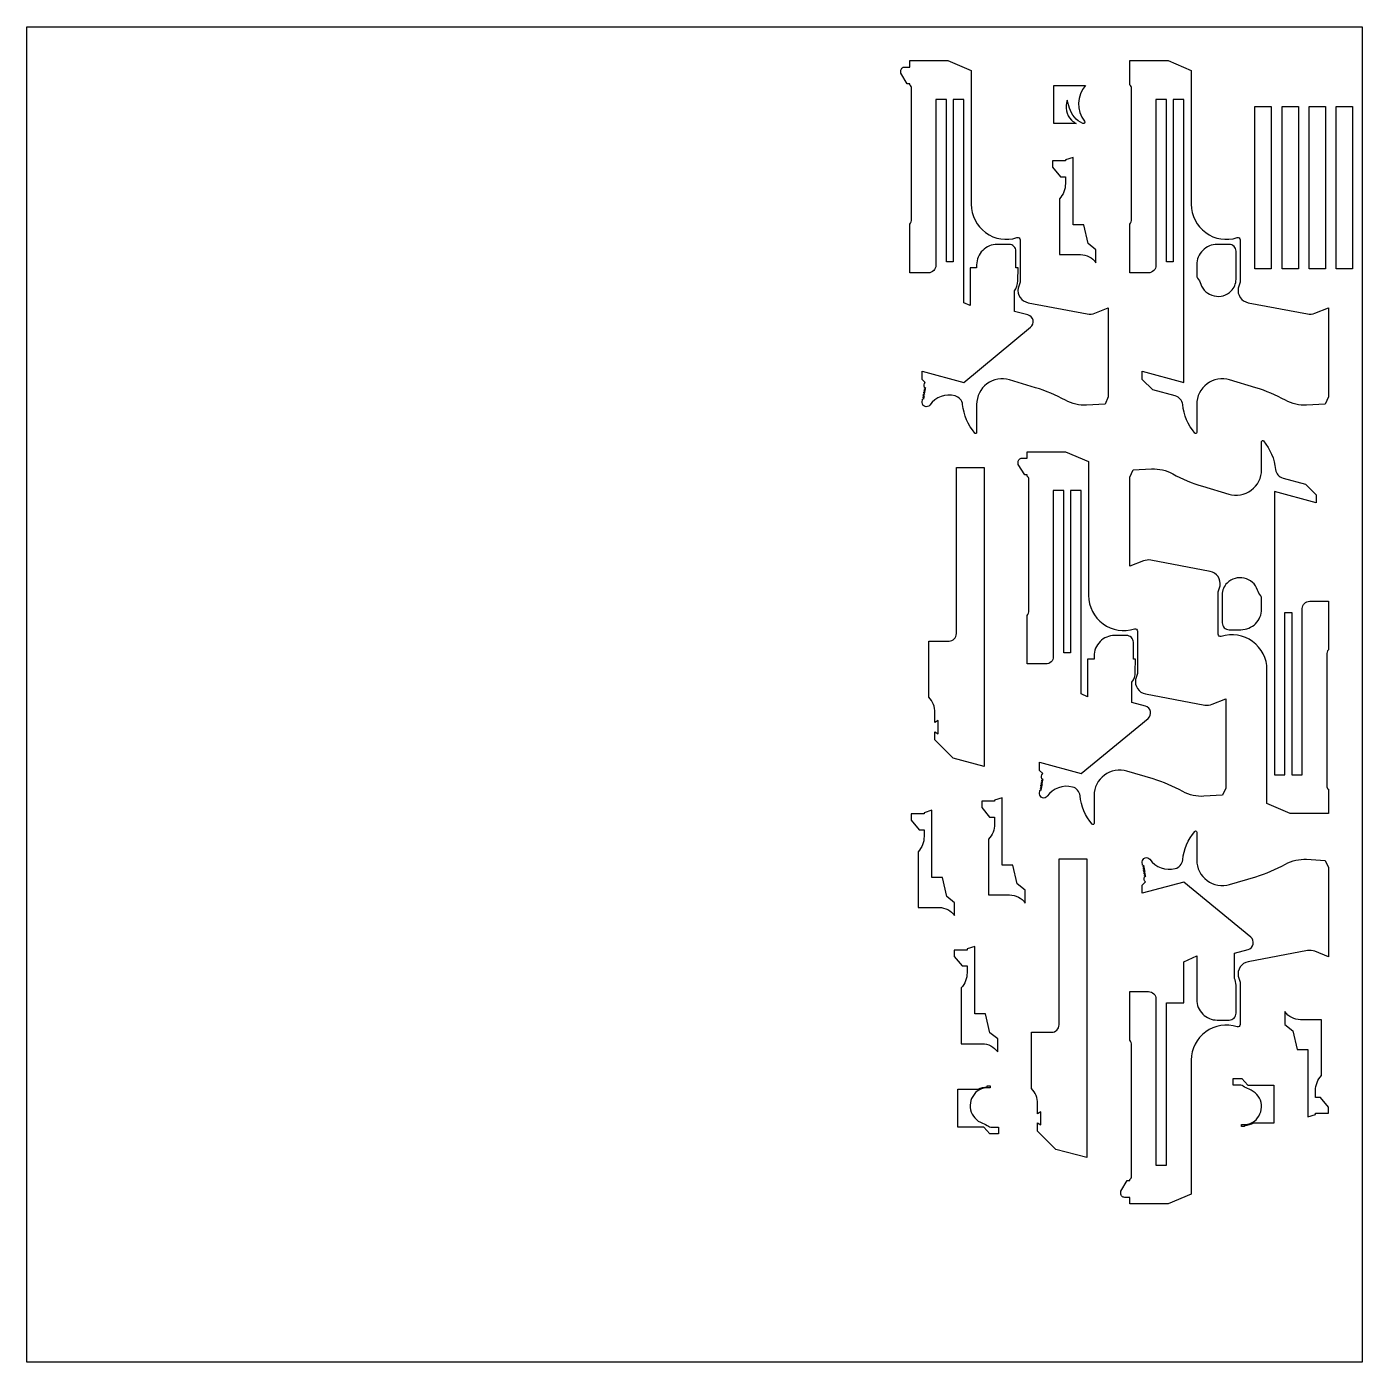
# Model space of a CAD drawing. Header units: inches. Extents: x -9.84 to 0, y -9.84 to 0.
import ezdxf

# ---------------------------------------------------------------- set-up
doc = ezdxf.new("R2010")
doc.units = ezdxf.units.IN
doc.layers.get('0').update_dxf_attribs({"linetype": 'CONTINUOUS'})

msp = doc.modelspace()

# ---------------------------------------------------------------- linework, layer by layer
for points in [[(0, 0), (0, -9.8425), (-9.8425, -9.8425), (-9.8425, 0)], [(-0.6713, -0.5888), (-0.6713, -1.7837), (-0.7913, -1.7837), (-0.7913, -0.5888)], [(-0.4713, -0.5888), (-0.4713, -1.7837), (-0.5913, -1.7837), (-0.5913, -0.5888)], [(-0.2713, -0.5888), (-0.2713, -1.7837), (-0.3913, -1.7837), (-0.3913, -0.5888)], [(-0.0713, -0.5888), (-0.0713, -1.7837), (-0.1913, -1.7837), (-0.1913, -0.5888)]]:
    msp.add_lwpolyline(points, close=True)
for points in [[(-3.2437, -2.5987), (-3.2437, -2.5379), (-2.9371, -2.6213), (-2.444, -2.2147, 0.609865), (-2.4636, -2.1243), (-2.5629, -2.0978), (-2.5629, -1.9476, 0.155873), (-2.538, -1.8726), (-2.537, -1.7778), (-2.5523, -1.7778), (-2.5523, -1.6541, 0.414214), (-2.6026, -1.6038), (-2.6903, -1.6038, 0.414214), (-2.842, -1.7555), (-2.842, -1.7778), (-2.8896, -1.7778), (-2.8896, -2.0555), (-2.9371, -2.0337), (-2.9371, -0.5352), (-3.0147, -0.5352), (-3.0147, -1.7317), (-3.0649, -1.7317), (-3.0649, -0.5352), (-3.1425, -0.5352), (-3.1425, -1.7592, -0.414214), (-3.197, -1.8137), (-3.3344, -1.8137), (-3.3344, -1.4563, 0.164437), (-3.3218, -1.4192), (-3.3218, -0.4529, 0.250706), (-3.3344, -0.4295), (-3.3344, -0.4206), (-3.3533, -0.4206), (-3.4011, -0.343), (-3.4011, -0.3256, -0.414214), (-3.3726, -0.2972), (-3.3344, -0.2972), (-3.3344, -0.25), (-3.0534, -0.25), (-2.882, -0.322), (-2.882, -1.3089, 0.508775), (-2.5448, -1.5545, -0.508775), (-2.5217, -1.5713), (-2.5217, -1.8838), (-2.536, -1.9268, 0.414304), (-2.4631, -2.0337), (-2.0264, -2.1162, 0.140309), (-1.9708, -2.1106), (-1.8718, -2.0712), (-1.8718, -2.7285), (-1.8955, -2.7808), (-2.0319, -2.7886, -0.141666), (-2.1875, -2.7532, 0.053554), (-2.4074, -2.6606), (-2.5997, -2.603, 0.502389), (-2.842, -2.7833), (-2.842, -2.9897, -0.700827), (-2.8559, -2.9948, -0.148035), (-2.9453, -2.7846, 0.309708), (-3.0001, -2.7208, 0.313621), (-3.1877, -2.7886, -0.750166), (-3.243, -2.7695), (-3.2418, -2.7455), (-3.2294, -2.7401), (-3.2397, -2.7331), (-3.2273, -2.7277), (-3.2376, -2.7208), (-3.2254, -2.7165), (-3.2356, -2.7096), (-3.2231, -2.7037), (-3.2334, -2.6967), (-3.221, -2.6913), (-3.2312, -2.6844), (-3.2189, -2.679), (-3.2291, -2.672), (-3.2167, -2.6667), (-3.227, -2.6597, -0.281209), (-3.2204, -2.6219)], [(-1.6218, -2.5987), (-1.6218, -2.5379), (-1.3153, -2.6213), (-1.3153, -0.5352), (-1.3928, -0.5352), (-1.3928, -1.7317), (-1.4431, -1.7317), (-1.4431, -0.5352), (-1.5206, -0.5352), (-1.5206, -1.7592, -0.414214), (-1.5752, -1.8137), (-1.7125, -1.8137), (-1.7125, -1.4563, 0.164437), (-1.7, -1.4192), (-1.7, -0.4529, 0.250706), (-1.7125, -0.4295), (-1.7125, -0.25), (-1.4315, -0.25), (-1.2602, -0.322), (-1.2602, -1.3089, 0.508775), (-0.923, -1.5545, -0.508775), (-0.8999, -1.5713), (-0.8999, -1.8838), (-0.9142, -1.9268, 0.414304), (-0.8413, -2.0337), (-0.4045, -2.1162, 0.140309), (-0.349, -2.1106), (-0.25, -2.0712), (-0.25, -2.7285), (-0.2737, -2.7808), (-0.4101, -2.7886, -0.141666), (-0.5657, -2.7532, 0.053554), (-0.7856, -2.6606), (-0.9778, -2.603, 0.502389), (-1.2202, -2.7833), (-1.2202, -2.9897, -0.700827), (-1.234, -2.9948, -0.148035), (-1.3235, -2.7846, 0.309708), (-1.3783, -2.7208), (-1.5434, -2.6767)], [(-2.0465, -0.696, -0.798147), (-2.06, -0.7132, -0.21422), (-2.1569, -0.6001), (-2.1741, -0.5418, 0.298366), (-2.1437, -0.6877, 0.091454), (-2.1074, -0.7127), (-2.2734, -0.7127), (-2.2734, -0.4335), (-2.0387, -0.4335, 0.372485)], [(-2.1879, -1.1559, -0.188435), (-2.232, -1.2686), (-2.232, -1.6792), (-2.0775, -1.6792, -0.244298), (-1.9625, -1.7389), (-1.9625, -1.6442), (-2.0213, -1.5979), (-2.0526, -1.4592), (-2.1308, -1.4592), (-2.1308, -0.9627), (-2.1879, -0.9811), (-2.1879, -0.9894), (-2.2826, -0.9894), (-2.2826, -1.0356), (-2.2244, -1.1061), (-2.1879, -1.1061)], [(-1.2141, -1.8527, -0.07927), (-1.1905, -1.8964, 0.552397), (-0.966, -1.9476, 0.198686), (-0.9305, -1.8618), (-0.9305, -1.6541, 0.414214), (-0.9807, -1.6038), (-1.0685, -1.6038, 0.414214), (-1.2202, -1.7555), (-1.2202, -1.8348, 0.164914)], [(-0.3407, -3.4489), (-0.3407, -3.5097), (-0.6473, -3.4263), (-0.6473, -5.5125), (-0.5697, -5.5125), (-0.5697, -4.3159), (-0.5194, -4.3159), (-0.5194, -5.5125), (-0.4419, -5.5125), (-0.4419, -4.2885, -0.414214), (-0.3874, -4.234), (-0.25, -4.234), (-0.25, -4.5913, 0.164437), (-0.2625, -4.6284), (-0.2625, -5.5947, 0.250706), (-0.25, -5.6182), (-0.25, -5.7976), (-0.531, -5.7976), (-0.7024, -5.7257), (-0.7024, -4.7388, 0.508775), (-1.0395, -4.4932, -0.508775), (-1.0627, -4.4763), (-1.0627, -4.1638), (-1.0484, -4.1208, 0.414304), (-1.1213, -4.0139), (-1.558, -3.9315, 0.140309), (-1.6135, -3.9371), (-1.7125, -3.9765), (-1.7125, -3.3191), (-1.6888, -3.2668), (-1.5525, -3.259, -0.141666), (-1.3968, -3.2945, 0.053554), (-1.177, -3.387), (-0.9847, -3.4447, 0.502389), (-0.7423, -3.2644), (-0.7423, -3.0579, -0.700827), (-0.7285, -3.0529, -0.148035), (-0.6391, -3.263, 0.309708), (-0.5842, -3.3269), (-0.4191, -3.371)], [(-2.3784, -5.4815), (-2.3784, -5.4207), (-2.0719, -5.5041), (-1.5787, -5.0975, 0.609865), (-1.5983, -5.0071), (-1.6977, -4.9805), (-1.6977, -4.8303, 0.155873), (-1.6728, -4.7554), (-1.6718, -4.6606), (-1.6871, -4.6606), (-1.6871, -4.5368, 0.414214), (-1.7373, -4.4866), (-1.8251, -4.4866, 0.414214), (-1.9768, -4.6383), (-1.9768, -4.6606), (-2.0243, -4.6606), (-2.0243, -4.9383), (-2.0719, -4.9165), (-2.0719, -3.4179), (-2.1494, -3.4179), (-2.1494, -4.6145), (-2.1997, -4.6145), (-2.1997, -3.4179), (-2.2772, -3.4179), (-2.2772, -4.6419, -0.414214), (-2.3318, -4.6964), (-2.4691, -4.6964), (-2.4691, -4.3391, 0.164437), (-2.4566, -4.302), (-2.4566, -3.3357, 0.250706), (-2.4691, -3.3122), (-2.4691, -3.3034), (-2.4881, -3.3034), (-2.5358, -3.2258), (-2.5358, -3.2084, -0.414214), (-2.5074, -3.1799), (-2.4691, -3.1799), (-2.4691, -3.1328), (-2.1881, -3.1328), (-2.0168, -3.2047), (-2.0168, -4.1917, 0.508775), (-1.6796, -4.4373, -0.508775), (-1.6565, -4.4541), (-1.6565, -4.7666), (-1.6708, -4.8096, 0.414304), (-1.5979, -4.9165), (-1.1611, -4.9989, 0.140309), (-1.1056, -4.9934), (-1.0066, -4.9539), (-1.0066, -5.6113), (-1.0303, -5.6636), (-1.1667, -5.6714, -0.141666), (-1.3223, -5.636, 0.053554), (-1.5422, -5.5434), (-1.7344, -5.4857, 0.502389), (-1.9768, -5.6661), (-1.9768, -5.8725, -0.700827), (-1.9906, -5.8775, -0.148035), (-2.0801, -5.6674, 0.309708), (-2.1349, -5.6035, 0.313621), (-2.3225, -5.6714, -0.750166), (-2.3778, -5.6523), (-2.3766, -5.6282), (-2.3642, -5.6229), (-2.3744, -5.6159), (-2.3621, -5.6105), (-2.3723, -5.6036), (-2.3601, -5.5993), (-2.3704, -5.5924), (-2.3579, -5.5864), (-2.3681, -5.5795), (-2.3558, -5.5741), (-2.366, -5.5672), (-2.3536, -5.5618), (-2.3639, -5.5548), (-2.3515, -5.5494), (-2.3617, -5.5425, -0.281209), (-2.3552, -5.5046)], [(-3.1496, -5.2557), (-3.1496, -5.1955), (-3.1265, -5.2102), (-3.1265, -5.1133), (-3.1496, -5.1276), (-3.1496, -5.0543, 0.188435), (-3.1936, -4.9417), (-3.1936, -4.5275), (-3.0457, -4.5275, 0.414214), (-2.9912, -4.4729), (-2.9912, -3.249), (-2.7858, -3.249), (-2.7858, -5.4514), (-3.0139, -5.3905)], [(-0.7484, -4.1949, -0.07927), (-0.772, -4.1512, 0.552397), (-0.9965, -4.1001, 0.198686), (-1.0321, -4.1858), (-1.0321, -4.3936, 0.414214), (-0.9818, -4.4439), (-0.8941, -4.4439, 0.414214), (-0.7423, -4.2921), (-0.7423, -4.2128, 0.164914)], [(-2.71, -5.875, -0.188435), (-2.754, -5.9877), (-2.754, -6.3983), (-2.5995, -6.3983, -0.244298), (-2.4846, -6.4581), (-2.4846, -6.3634), (-2.5433, -6.317), (-2.5746, -6.1783), (-2.6528, -6.1783), (-2.6528, -5.6818), (-2.71, -5.7002), (-2.71, -5.7085), (-2.8047, -5.7085), (-2.8047, -5.7547), (-2.7464, -5.8252), (-2.71, -5.8252)], [(-3.2294, -5.9676, -0.188435), (-3.2735, -6.0803), (-3.2735, -6.4909), (-3.119, -6.4909, -0.244298), (-3.004, -6.5506), (-3.004, -6.4559), (-3.0627, -6.4096), (-3.0941, -6.2709), (-3.1723, -6.2709), (-3.1723, -5.7744), (-3.2294, -5.7928), (-3.2294, -5.8011), (-3.3241, -5.8011), (-3.3241, -5.8473), (-3.2659, -5.9178), (-3.2294, -5.9178)], [(-1.6218, -6.3865), (-1.6218, -6.3257), (-1.5986, -6.3026, -0.281209), (-1.6051, -6.2648), (-1.5949, -6.2578), (-1.6073, -6.2524), (-1.597, -6.2455), (-1.6094, -6.2401), (-1.5992, -6.2331), (-1.6115, -6.2277), (-1.6013, -6.2208), (-1.6138, -6.2149), (-1.6035, -6.2079), (-1.6157, -6.2037), (-1.6055, -6.1967), (-1.6178, -6.1913), (-1.6076, -6.1844), (-1.62, -6.179), (-1.6212, -6.1549, -0.750166), (-1.5659, -6.1359, 0.313621), (-1.3783, -6.2037, 0.309708), (-1.3235, -6.1398, -0.148035), (-1.234, -5.9297, -0.700827), (-1.2202, -5.9347), (-1.2202, -6.1412, 0.502389), (-0.9778, -6.3215), (-0.7856, -6.2638, 0.053554), (-0.5657, -6.1713, -0.141666), (-0.4101, -6.1358), (-0.2737, -6.1437), (-0.25, -6.196), (-0.25, -6.8533), (-0.349, -6.8139, 0.140309), (-0.4045, -6.8083), (-0.8413, -6.8908, 0.414304), (-0.9142, -6.9976), (-0.8999, -7.0406), (-0.8999, -7.3531, -0.508775), (-0.923, -7.37, 0.508775), (-1.2602, -7.6156), (-1.2602, -8.6025), (-1.4315, -8.6745), (-1.7125, -8.6745), (-1.7125, -8.6273), (-1.7508, -8.6273, -0.414214), (-1.7792, -8.5989), (-1.7792, -8.5815), (-1.7315, -8.5038), (-1.7125, -8.5038), (-1.7125, -8.495, 0.250706), (-1.7, -8.4715), (-1.7, -7.5052, 0.164437), (-1.7125, -7.4681), (-1.7125, -7.1108), (-1.5752, -7.1108, -0.414214), (-1.5206, -7.1653), (-1.5206, -8.3893), (-1.4431, -8.3893), (-1.4431, -7.1928), (-1.3153, -7.1928), (-1.3153, -6.8908), (-1.2202, -6.8471), (-1.2202, -7.169, 0.414214), (-1.0685, -7.3207), (-0.9807, -7.3207, 0.414214), (-0.9305, -7.2704), (-0.9305, -7.0626, 0.105319), (-0.9411, -7.0132), (-0.9411, -6.8267), (-0.8417, -6.8001, 0.609865), (-0.8221, -6.7098), (-1.3153, -6.3031)], [(-2.393, -8.1385), (-2.393, -8.0783), (-2.3699, -8.0929), (-2.3699, -7.9961), (-2.393, -8.0104), (-2.393, -7.9371, 0.188435), (-2.437, -7.8244), (-2.437, -7.4102), (-2.2891, -7.4102, 0.414214), (-2.2346, -7.3557), (-2.2346, -6.1317), (-2.0292, -6.1317), (-2.0292, -8.3341), (-2.2574, -8.2733)], [(-2.393, -8.1385), (-2.393, -8.0783), (-2.3699, -8.0929), (-2.3699, -7.9961), (-2.393, -8.0104), (-2.393, -7.9371, 0.188435), (-2.437, -7.8244), (-2.437, -7.4102), (-2.2891, -7.4102, 0.414214), (-2.2346, -7.3557), (-2.2346, -6.1317), (-2.0292, -6.1317), (-2.0292, -8.3341), (-2.2574, -8.2733)], [(-2.9124, -6.9715, -0.188435), (-2.9564, -7.0842), (-2.9564, -7.4948), (-2.8019, -7.4948, -0.244298), (-2.687, -7.5546), (-2.687, -7.4599), (-2.7457, -7.4135), (-2.777, -7.2748), (-2.8552, -7.2748), (-2.8552, -6.7783), (-2.9124, -6.7967), (-2.9124, -6.805), (-3.0071, -6.805), (-3.0071, -6.8512), (-2.9488, -6.9217), (-2.9124, -6.9217)], [(-0.3447, -7.8411, -0.188435), (-0.3007, -7.7284), (-0.3007, -7.3178), (-0.4552, -7.3178, -0.244298), (-0.5701, -7.2581), (-0.5701, -7.3528), (-0.5114, -7.3991), (-0.4801, -7.5378), (-0.4019, -7.5378), (-0.4019, -8.0343), (-0.3447, -8.0159), (-0.3447, -8.0076), (-0.25, -8.0076), (-0.25, -7.9615), (-0.3082, -7.8909), (-0.3447, -7.8909)], [(-0.9514, -7.7521), (-0.8889, -7.7521), (-0.8441, -7.7996), (-0.6519, -7.7996), (-0.6519, -8.0798), (-0.8022, -8.0798, -0.133932), (-0.8675, -8.0976), (-0.8692, -8.0976), (-0.8692, -8.1048), (-0.8902, -8.1051), (-0.8902, -8.0904), (-0.8692, -8.0904, 0.20013), (-0.7827, -8.0548, 0.552397), (-0.8339, -7.8303, -0.07927), (-0.8776, -7.8067, 0.164914), (-0.8955, -7.8006), (-0.9514, -7.7996)], [(-2.6813, -8.1582), (-2.7438, -8.1582), (-2.7886, -8.1106), (-2.9808, -8.1106), (-2.9808, -7.8305), (-2.8305, -7.8305, -0.133932), (-2.7652, -7.8127), (-2.7635, -7.8127), (-2.7635, -7.8054), (-2.7425, -7.8052), (-2.7425, -7.8199), (-2.7635, -7.8199, 0.20013), (-2.8499, -7.8555, 0.552397), (-2.7988, -8.0799, -0.07927), (-2.7551, -8.1035, 0.164914), (-2.7372, -8.1096), (-2.6813, -8.1106)]]:
    msp.add_lwpolyline(points, format="xyb", close=True)

doc.saveas('drawing.dxf')
